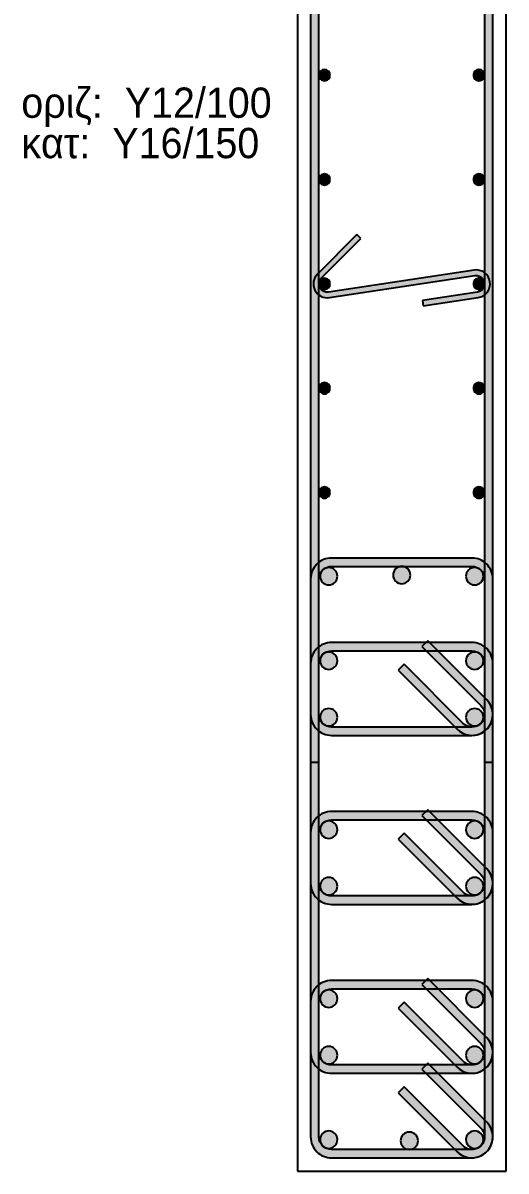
# Model space of a CAD drawing. Header units: millimetres. Extents: x -2171 to 1563, y -1758 to -1505.
# Drawn here: x -908.87 to -905.4, y -1620.57 to -1612.32 of the extents above; entities that cross this region are included whole.
import ezdxf

# ---------------------------------------------------------------- set-up
doc = ezdxf.new("R2010")
doc.units = ezdxf.units.MM
doc.layers.add('Col_Det', color=7, linetype='Continuous')
doc.layers.add('Col_Det_Fill', color=7, linetype='Continuous')
doc.styles.add('S1Arl22_b_934_161', font='arial.ttf', dxfattribs={"width": 0.933629, "height": 0.002175})

msp = doc.modelspace()

# ---------------------------------------------------------------- hatches: boundary and pattern name
at = {"layer": 'Col_Det_Fill'}
for color, points in [(252, [(-906.7465, -1607.0116), (-906.8065, -1607.0116), (-906.8065, -1617.6355), (-906.7465, -1617.6355)]), (252, [(-905.5565, -1617.6355), (-905.4965, -1617.6355), (-905.4965, -1607.0116), (-905.5565, -1607.0116)]), (133, [(-906.7065, -1612.7385, 0.414214), (-906.6665, -1612.6985, 0.414214), (-906.7065, -1612.6585, 0.414214), (-906.7465, -1612.6985, 0.414214)]), (133, [(-905.5965, -1612.7385, 0.414214), (-905.5565, -1612.6985, 0.414214), (-905.5965, -1612.6585, 0.414214), (-905.6365, -1612.6985, 0.414214)]), (133, [(-906.7065, -1613.4884, 0.414214), (-906.6665, -1613.4484, 0.414214), (-906.7065, -1613.4084, 0.414214), (-906.7465, -1613.4484, 0.414214)]), (133, [(-905.5965, -1613.4884, 0.414214), (-905.5565, -1613.4484, 0.414214), (-905.5965, -1613.4084, 0.414214), (-905.6365, -1613.4484, 0.414214)]), (252, [(-906.7572, -1614.1276), (-906.7289, -1614.1559), (-906.4461, -1613.873), (-906.4744, -1613.8448)]), (252, [(-905.6255, -1614.139), (-905.6314, -1614.0994), (-906.6775, -1614.2576), (-906.6715, -1614.2972)]), (252, [(-905.6075, -1614.2576), (-905.6015, -1614.2972, 1), (-905.6314, -1614.0994), (-905.6255, -1614.139, -1)]), (252, [(-906.6715, -1614.2972), (-906.6775, -1614.2576, -0.723878), (-906.7289, -1614.1559), (-906.7572, -1614.1276, 0.723878)]), (133, [(-906.7065, -1614.2383, 0.414214), (-906.6665, -1614.1983, 0.414214), (-906.7065, -1614.1583, 0.414214), (-906.7465, -1614.1983, 0.414214)]), (133, [(-905.5965, -1614.2383, 0.414214), (-905.5565, -1614.1983, 0.414214), (-905.5965, -1614.1583, 0.414214), (-905.6365, -1614.1983, 0.414214)]), (252, [(-906.003, -1614.3174), (-905.997, -1614.357), (-905.6015, -1614.2972), (-905.6075, -1614.2576)]), (133, [(-906.7065, -1614.9882, 0.414214), (-906.6665, -1614.9482, 0.414214), (-906.7065, -1614.9082, 0.414214), (-906.7465, -1614.9482, 0.414214)]), (133, [(-905.5965, -1614.9882, 0.414214), (-905.5565, -1614.9482, 0.414214), (-905.5965, -1614.9082, 0.414214), (-905.6365, -1614.9482, 0.414214)]), (133, [(-906.7065, -1615.7381, 0.414214), (-906.6665, -1615.6981, 0.414214), (-906.7065, -1615.6581, 0.414214), (-906.7465, -1615.6981, 0.414214)]), (133, [(-905.5965, -1615.7381, 0.414214), (-905.5565, -1615.6981, 0.414214), (-905.5965, -1615.6581, 0.414214), (-905.6365, -1615.6981, 0.414214)]), (252, [(-906.6565, -1616.2286), (-906.6565, -1616.1686, 0.414214), (-906.8065, -1616.3186), (-906.7465, -1616.3186, -0.414214)]), (252, [(-905.6465, -1616.2286), (-905.6465, -1616.1686), (-906.6565, -1616.1686), (-906.6565, -1616.2286)]), (252, [(-905.5565, -1616.3186), (-905.4965, -1616.3186, 0.414214), (-905.6465, -1616.1686), (-905.6465, -1616.2286, -0.414214)]), (12, [(-906.6759, -1616.3616, 0.414214), (-906.6134, -1616.2991, 0.414214), (-906.6759, -1616.2366, 0.414214), (-906.7384, -1616.2991, 0.414214)]), (133, [(-906.1514, -1616.3536, 0.414214), (-906.0889, -1616.2911, 0.414214), (-906.1514, -1616.2286, 0.414214), (-906.2139, -1616.2911, 0.414214)]), (12, [(-905.6271, -1616.3616, 0.414214), (-905.5646, -1616.2991, 0.414214), (-905.6271, -1616.2366, 0.414214), (-905.6896, -1616.2991, 0.414214)]), (252, [(-906.7465, -1616.3186), (-906.8065, -1616.3186), (-906.8065, -1620.3286), (-906.7465, -1620.3286)]), (252, [(-905.5565, -1620.3286), (-905.4965, -1620.3286), (-905.4965, -1616.3186), (-905.5565, -1616.3186)]), (252, [(-906.6565, -1616.8357), (-906.6565, -1616.7757, 0.414214), (-906.8065, -1616.9257), (-906.7465, -1616.9257, -0.414214)]), (252, [(-905.6465, -1616.8357), (-905.6465, -1616.7757), (-906.6565, -1616.7757), (-906.6565, -1616.8357)]), (252, [(-905.5829, -1617.2292), (-905.5404, -1617.1868), (-905.9647, -1616.7625), (-906.0071, -1616.8049)]), (252, [(-905.5565, -1616.9257), (-905.4965, -1616.9257, 0.414214), (-905.6465, -1616.7757), (-905.6465, -1616.8357, -0.414214)]), (56, [(-906.6759, -1616.9688, 0.414214), (-906.6134, -1616.9063, 0.414214), (-906.6759, -1616.8438, 0.414214), (-906.7384, -1616.9063, 0.414214)]), (56, [(-905.6271, -1616.9688, 0.414214), (-905.5646, -1616.9063, 0.414214), (-905.6271, -1616.8438, 0.414214), (-905.6896, -1616.9063, 0.414214)]), (252, [(-906.7465, -1616.9257), (-906.8065, -1616.9257), (-906.8065, -1617.2928), (-906.7465, -1617.2928)]), (252, [(-906.1344, -1616.9322), (-906.1768, -1616.9746), (-905.7526, -1617.3989), (-905.7101, -1617.3565)]), (252, [(-905.5565, -1617.2928), (-905.4965, -1617.2928), (-905.4965, -1616.9257), (-905.5565, -1616.9257)]), (252, [(-905.6465, -1617.3828), (-905.6465, -1617.4428, 0.668179), (-905.5404, -1617.1868), (-905.5829, -1617.2292, -0.668179)]), (252, [(-906.7465, -1617.2928), (-906.8065, -1617.2928, 0.414214), (-906.6565, -1617.4428), (-906.6565, -1617.3828, -0.414214)]), (56, [(-906.6759, -1617.3748, 0.414214), (-906.6134, -1617.3123, 0.414214), (-906.6759, -1617.2498, 0.414214), (-906.7384, -1617.3123, 0.414214)]), (252, [(-905.7101, -1617.3565), (-905.7526, -1617.3989, 0.668179), (-905.4965, -1617.2928), (-905.5565, -1617.2928, -0.668179)]), (56, [(-905.6271, -1617.3748, 0.414214), (-905.5646, -1617.3123, 0.414214), (-905.6271, -1617.2498, 0.414214), (-905.6896, -1617.3123, 0.414214)]), (252, [(-906.6565, -1617.3828), (-906.6565, -1617.4428), (-905.6465, -1617.4428), (-905.6465, -1617.3828)]), (252, [(-906.6565, -1618.05), (-906.6565, -1617.99, 0.414214), (-906.8065, -1618.14), (-906.7465, -1618.14, -0.414214)]), (252, [(-905.6465, -1618.05), (-905.6465, -1617.99), (-906.6565, -1617.99), (-906.6565, -1618.05)]), (252, [(-905.5829, -1618.4435), (-905.5404, -1618.4011), (-905.9647, -1617.9768), (-906.0071, -1618.0192)]), (252, [(-905.5565, -1618.14), (-905.4965, -1618.14, 0.414214), (-905.6465, -1617.99), (-905.6465, -1618.05, -0.414214)]), (56, [(-906.6759, -1618.183, 0.414214), (-906.6134, -1618.1205, 0.414214), (-906.6759, -1618.058, 0.414214), (-906.7384, -1618.1205, 0.414214)]), (56, [(-905.6271, -1618.183, 0.414214), (-905.5646, -1618.1205, 0.414214), (-905.6271, -1618.058, 0.414214), (-905.6896, -1618.1205, 0.414214)]), (252, [(-906.7465, -1618.14), (-906.8065, -1618.14), (-906.8065, -1618.5071), (-906.7465, -1618.5071)]), (252, [(-906.1344, -1618.1465), (-906.1768, -1618.1889), (-905.7526, -1618.6132), (-905.7101, -1618.5708)]), (252, [(-905.5565, -1618.5071), (-905.4965, -1618.5071), (-905.4965, -1618.14), (-905.5565, -1618.14)]), (252, [(-905.6465, -1618.5971), (-905.6465, -1618.6571, 0.668179), (-905.5404, -1618.4011), (-905.5829, -1618.4435, -0.668179)]), (56, [(-906.6759, -1618.5891, 0.414214), (-906.6134, -1618.5266, 0.414214), (-906.6759, -1618.4641, 0.414214), (-906.7384, -1618.5266, 0.414214)]), (56, [(-905.6271, -1618.5891, 0.414214), (-905.5646, -1618.5266, 0.414214), (-905.6271, -1618.4641, 0.414214), (-905.6896, -1618.5266, 0.414214)]), (252, [(-906.7465, -1618.5071), (-906.8065, -1618.5071, 0.414214), (-906.6565, -1618.6571), (-906.6565, -1618.5971, -0.414214)]), (252, [(-905.7101, -1618.5708), (-905.7526, -1618.6132, 0.668179), (-905.4965, -1618.5071), (-905.5565, -1618.5071, -0.668179)]), (252, [(-906.6565, -1618.5971), (-906.6565, -1618.6571), (-905.6465, -1618.6571), (-905.6465, -1618.5971)]), (252, [(-906.6565, -1619.2643), (-906.6565, -1619.2043, 0.414214), (-906.8065, -1619.3543), (-906.7465, -1619.3543, -0.414214)]), (252, [(-905.6465, -1619.2643), (-905.6465, -1619.2043), (-906.6565, -1619.2043), (-906.6565, -1619.2643)]), (252, [(-905.5829, -1619.6578), (-905.5404, -1619.6154), (-905.9647, -1619.1911), (-906.0071, -1619.2335)]), (252, [(-905.5565, -1619.3543), (-905.4965, -1619.3543, 0.414214), (-905.6465, -1619.2043), (-905.6465, -1619.2643, -0.414214)]), (56, [(-906.6759, -1619.3973, 0.414214), (-906.6134, -1619.3348, 0.414214), (-906.6759, -1619.2723, 0.414214), (-906.7384, -1619.3348, 0.414214)]), (56, [(-905.6271, -1619.3973, 0.414214), (-905.5646, -1619.3348, 0.414214), (-905.6271, -1619.2723, 0.414214), (-905.6896, -1619.3348, 0.414214)]), (252, [(-906.7465, -1619.3543), (-906.8065, -1619.3543), (-906.8065, -1619.7214), (-906.7465, -1619.7214)]), (252, [(-906.1344, -1619.3608), (-906.1768, -1619.4032), (-905.7526, -1619.8275), (-905.7101, -1619.7851)]), (252, [(-905.5565, -1619.7214), (-905.4965, -1619.7214), (-905.4965, -1619.3543), (-905.5565, -1619.3543)]), (252, [(-905.6465, -1619.8114), (-905.6465, -1619.8714, 0.668179), (-905.5404, -1619.6154), (-905.5829, -1619.6578, -0.668179)]), (252, [(-906.7465, -1619.7214), (-906.8065, -1619.7214, 0.414214), (-906.6565, -1619.8714), (-906.6565, -1619.8114, -0.414214)]), (56, [(-906.6759, -1619.8034, 0.414214), (-906.6134, -1619.7409, 0.414214), (-906.6759, -1619.6784, 0.414214), (-906.7384, -1619.7409, 0.414214)]), (252, [(-905.7101, -1619.7851), (-905.7526, -1619.8275, 0.668179), (-905.4965, -1619.7214), (-905.5565, -1619.7214, -0.668179)]), (56, [(-905.6271, -1619.8034, 0.414214), (-905.5646, -1619.7409, 0.414214), (-905.6271, -1619.6784, 0.414214), (-905.6896, -1619.7409, 0.414214)]), (252, [(-905.5829, -1620.2649), (-905.5404, -1620.2225), (-905.9647, -1619.7982), (-906.0071, -1619.8407)]), (252, [(-906.6565, -1619.8114), (-906.6565, -1619.8714), (-905.6465, -1619.8714), (-905.6465, -1619.8114)]), (252, [(-906.1344, -1619.9679), (-906.1768, -1620.0104), (-905.7526, -1620.4346), (-905.7101, -1620.3922)]), (12, [(-906.6759, -1620.4105, 0.414214), (-906.6134, -1620.348, 0.414214), (-906.6759, -1620.2855, 0.414214), (-906.7384, -1620.348, 0.414214)]), (133, [(-906.097, -1620.4186, 0.414214), (-906.0345, -1620.3561, 0.414214), (-906.097, -1620.2936, 0.414214), (-906.1595, -1620.3561, 0.414214)]), (12, [(-905.6271, -1620.4105, 0.414214), (-905.5646, -1620.348, 0.414214), (-905.6271, -1620.2855, 0.414214), (-905.6896, -1620.348, 0.414214)]), (252, [(-905.6465, -1620.4186), (-905.6465, -1620.4786, 0.668179), (-905.5404, -1620.2225), (-905.5829, -1620.2649, -0.668179)]), (252, [(-906.7465, -1620.3286), (-906.8065, -1620.3286, 0.414214), (-906.6565, -1620.4786), (-906.6565, -1620.4186, -0.414214)]), (252, [(-905.7101, -1620.3922), (-905.7526, -1620.4346, 0.668179), (-905.4965, -1620.3286), (-905.5565, -1620.3286, -0.668179)]), (252, [(-906.6565, -1620.4186), (-906.6565, -1620.4786), (-905.6465, -1620.4786), (-905.6465, -1620.4186)])]:
    msp.add_hatch(color=color, dxfattribs=at).paths.add_polyline_path(points)

# ---------------------------------------------------------------- linework, layer by layer
at = {"layer": 'Col_Det', "color": 7}
for points in [[(-905.4015, -1620.5736), (-905.4015, -1604.0736)], [(-906.9015, -1605.3236), (-906.9015, -1620.5736)], [(-906.8065, -1607.0116), (-906.8065, -1617.6355)], [(-906.7465, -1617.6355), (-906.7465, -1607.0116)], [(-905.5565, -1607.0116), (-905.5565, -1617.6355)], [(-905.4965, -1617.6355), (-905.4965, -1607.0116)], [(-906.4744, -1613.8448), (-906.7572, -1614.1276)], [(-906.4461, -1613.873), (-906.4744, -1613.8448)], [(-906.7289, -1614.1559), (-906.4461, -1613.873)], [(-905.6314, -1614.0994), (-906.6775, -1614.2576)], [(-906.6715, -1614.2972), (-905.6255, -1614.139)], [(-905.6075, -1614.2576), (-906.003, -1614.3174)], [(-906.003, -1614.3174), (-905.997, -1614.357)], [(-905.997, -1614.357), (-905.6015, -1614.2972)], [(-905.6465, -1616.1686), (-906.6565, -1616.1686)], [(-906.6565, -1616.2286), (-905.6465, -1616.2286)], [(-906.8065, -1616.3186), (-906.8065, -1620.3286)], [(-906.7465, -1620.3286), (-906.7465, -1616.3186)], [(-905.5565, -1616.3186), (-905.5565, -1620.3286)], [(-905.4965, -1620.3286), (-905.4965, -1616.3186)], [(-905.6465, -1616.7757), (-906.6565, -1616.7757)], [(-905.9647, -1616.7625), (-906.0071, -1616.8049)], [(-906.0071, -1616.8049), (-905.5829, -1617.2292)], [(-905.5404, -1617.1868), (-905.9647, -1616.7625)], [(-906.6565, -1616.8357), (-905.6465, -1616.8357)], [(-906.8065, -1616.9257), (-906.8065, -1617.2928)], [(-906.7465, -1617.2928), (-906.7465, -1616.9257)], [(-906.1344, -1616.9322), (-906.1768, -1616.9746)], [(-906.1768, -1616.9746), (-905.7526, -1617.3989)], [(-905.7101, -1617.3565), (-906.1344, -1616.9322)], [(-905.5565, -1616.9257), (-905.5565, -1617.2928)], [(-905.4965, -1617.2928), (-905.4965, -1616.9257)], [(-905.6465, -1617.3828), (-906.6565, -1617.3828)], [(-906.6565, -1617.4428), (-905.6465, -1617.4428)], [(-906.8065, -1617.6355), (-906.7465, -1617.6355)], [(-905.5565, -1617.6355), (-905.4965, -1617.6355)], [(-905.6465, -1617.99), (-906.6565, -1617.99)], [(-905.9647, -1617.9768), (-906.0071, -1618.0192)], [(-905.5404, -1618.4011), (-905.9647, -1617.9768)], [(-906.6565, -1618.05), (-905.6465, -1618.05)], [(-906.0071, -1618.0192), (-905.5829, -1618.4435)], [(-906.8065, -1618.14), (-906.8065, -1618.5071)], [(-906.7465, -1618.5071), (-906.7465, -1618.14)], [(-906.1344, -1618.1465), (-906.1768, -1618.1889)], [(-905.7101, -1618.5708), (-906.1344, -1618.1465)], [(-905.5565, -1618.14), (-905.5565, -1618.5071)], [(-905.4965, -1618.5071), (-905.4965, -1618.14)], [(-906.1768, -1618.1889), (-905.7526, -1618.6132)], [(-905.6465, -1618.5971), (-906.6565, -1618.5971)], [(-906.6565, -1618.6571), (-905.6465, -1618.6571)], [(-905.6465, -1619.2043), (-906.6565, -1619.2043)], [(-905.9647, -1619.1911), (-906.0071, -1619.2335)], [(-905.5404, -1619.6154), (-905.9647, -1619.1911)], [(-906.6565, -1619.2643), (-905.6465, -1619.2643)], [(-906.0071, -1619.2335), (-905.5829, -1619.6578)], [(-906.8065, -1619.3543), (-906.8065, -1619.7214)], [(-906.7465, -1619.7214), (-906.7465, -1619.3543)], [(-906.1344, -1619.3608), (-906.1768, -1619.4032)], [(-905.7101, -1619.7851), (-906.1344, -1619.3608)], [(-905.5565, -1619.3543), (-905.5565, -1619.7214)], [(-905.4965, -1619.7214), (-905.4965, -1619.3543)], [(-906.1768, -1619.4032), (-905.7526, -1619.8275)], [(-905.9647, -1619.7982), (-906.0071, -1619.8407)], [(-905.5404, -1620.2225), (-905.9647, -1619.7982)], [(-905.6465, -1619.8114), (-906.6565, -1619.8114)], [(-906.6565, -1619.8714), (-905.6465, -1619.8714)], [(-906.0071, -1619.8407), (-905.5829, -1620.2649)], [(-906.1344, -1619.9679), (-906.1768, -1620.0104)], [(-905.7101, -1620.3922), (-906.1344, -1619.9679)], [(-906.1768, -1620.0104), (-905.7526, -1620.4346)], [(-905.6465, -1620.4186), (-906.6565, -1620.4186)], [(-906.6565, -1620.4786), (-905.6465, -1620.4786)], [(-906.9015, -1620.5736), (-905.4015, -1620.5736)]]:
    msp.add_lwpolyline(points, dxfattribs=at)
for points in [[(-906.7065, -1612.6585, 0.414214), (-906.7465, -1612.6985, 0.414214)], [(-906.7465, -1612.6985, 0.414214), (-906.7065, -1612.7385, 0.414214)], [(-906.6665, -1612.6985, 0.414214), (-906.7065, -1612.6585, 0.414214)], [(-906.7065, -1612.7385, 0.414214), (-906.6665, -1612.6985, 0.414214)], [(-905.5965, -1612.6585, 0.414214), (-905.6365, -1612.6985, 0.414214)], [(-905.6365, -1612.6985, 0.414214), (-905.5965, -1612.7385, 0.414214)], [(-905.5565, -1612.6985, 0.414214), (-905.5965, -1612.6585, 0.414214)], [(-905.5965, -1612.7385, 0.414214), (-905.5565, -1612.6985, 0.414214)], [(-906.7065, -1613.4084, 0.414214), (-906.7465, -1613.4484, 0.414214)], [(-906.7465, -1613.4484, 0.414214), (-906.7065, -1613.4884, 0.414214)], [(-906.6665, -1613.4484, 0.414214), (-906.7065, -1613.4084, 0.414214)], [(-906.7065, -1613.4884, 0.414214), (-906.6665, -1613.4484, 0.414214)], [(-905.5965, -1613.4084, 0.414214), (-905.6365, -1613.4484, 0.414214)], [(-905.6365, -1613.4484, 0.414214), (-905.5965, -1613.4884, 0.414214)], [(-905.5565, -1613.4484, 0.414214), (-905.5965, -1613.4084, 0.414214)], [(-905.5965, -1613.4884, 0.414214), (-905.5565, -1613.4484, 0.414214)], [(-905.6015, -1614.2972, 1), (-905.6314, -1614.0994)], [(-906.7572, -1614.1276, 0.723878), (-906.6715, -1614.2972, 0.723878)], [(-906.6775, -1614.2576, -0.723878), (-906.7289, -1614.1559)], [(-906.7065, -1614.1583, 0.414214), (-906.7465, -1614.1983, 0.414214)], [(-906.6665, -1614.1983, 0.414214), (-906.7065, -1614.1583, 0.414214)], [(-905.5965, -1614.1583, 0.414214), (-905.6365, -1614.1983, 0.414214)], [(-905.6255, -1614.139, -1), (-905.6075, -1614.2576, -1)], [(-905.5565, -1614.1983, 0.414214), (-905.5965, -1614.1583, 0.414214)], [(-906.7465, -1614.1983, 0.414214), (-906.7065, -1614.2383, 0.414214)], [(-906.7065, -1614.2383, 0.414214), (-906.6665, -1614.1983, 0.414214)], [(-905.6365, -1614.1983, 0.414214), (-905.5965, -1614.2383, 0.414214)], [(-905.5965, -1614.2383, 0.414214), (-905.5565, -1614.1983, 0.414214)], [(-906.7065, -1614.9082, 0.414214), (-906.7465, -1614.9482, 0.414214)], [(-906.6665, -1614.9482, 0.414214), (-906.7065, -1614.9082, 0.414214)], [(-905.5965, -1614.9082, 0.414214), (-905.6365, -1614.9482, 0.414214)], [(-905.5565, -1614.9482, 0.414214), (-905.5965, -1614.9082, 0.414214)], [(-906.7465, -1614.9482, 0.414214), (-906.7065, -1614.9882, 0.414214)], [(-906.7065, -1614.9882, 0.414214), (-906.6665, -1614.9482, 0.414214)], [(-905.6365, -1614.9482, 0.414214), (-905.5965, -1614.9882, 0.414214)], [(-905.5965, -1614.9882, 0.414214), (-905.5565, -1614.9482, 0.414214)], [(-906.7065, -1615.6581, 0.414214), (-906.7465, -1615.6981, 0.414214)], [(-906.6665, -1615.6981, 0.414214), (-906.7065, -1615.6581, 0.414214)], [(-905.5965, -1615.6581, 0.414214), (-905.6365, -1615.6981, 0.414214)], [(-905.5565, -1615.6981, 0.414214), (-905.5965, -1615.6581, 0.414214)], [(-906.7465, -1615.6981, 0.414214), (-906.7065, -1615.7381, 0.414214)], [(-906.7065, -1615.7381, 0.414214), (-906.6665, -1615.6981, 0.414214)], [(-905.6365, -1615.6981, 0.414214), (-905.5965, -1615.7381, 0.414214)], [(-905.5965, -1615.7381, 0.414214), (-905.5565, -1615.6981, 0.414214)], [(-906.6565, -1616.1686, 0.414214), (-906.8065, -1616.3186)], [(-905.4965, -1616.3186, 0.414214), (-905.6465, -1616.1686)], [(-906.7465, -1616.3186, -0.414214), (-906.6565, -1616.2286, -0.414214)], [(-906.6759, -1616.2366, 0.414214), (-906.7384, -1616.2991, 0.414214)], [(-906.6134, -1616.2991, 0.414214), (-906.6759, -1616.2366, 0.414214)], [(-906.1514, -1616.2286, 0.414214), (-906.2139, -1616.2911, 0.414214)], [(-906.0889, -1616.2911, 0.414214), (-906.1514, -1616.2286, 0.414214)], [(-905.6271, -1616.2366, 0.414214), (-905.6896, -1616.2991, 0.414214)], [(-905.6465, -1616.2286, -0.414214), (-905.5565, -1616.3186, -0.414214)], [(-905.5646, -1616.2991, 0.414214), (-905.6271, -1616.2366, 0.414214)], [(-906.7384, -1616.2991, 0.414214), (-906.6759, -1616.3616, 0.414214)], [(-906.6759, -1616.3616, 0.414214), (-906.6134, -1616.2991, 0.414214)], [(-906.2139, -1616.2911, 0.414214), (-906.1514, -1616.3536, 0.414214)], [(-906.1514, -1616.3536, 0.414214), (-906.0889, -1616.2911, 0.414214)], [(-905.6896, -1616.2991, 0.414214), (-905.6271, -1616.3616, 0.414214)], [(-905.6271, -1616.3616, 0.414214), (-905.5646, -1616.2991, 0.414214)], [(-906.6565, -1616.7757, 0.414214), (-906.8065, -1616.9257)], [(-905.4965, -1616.9257, 0.414214), (-905.6465, -1616.7757)], [(-906.7465, -1616.9257, -0.414214), (-906.6565, -1616.8357, -0.414214)], [(-906.6759, -1616.8438, 0.414214), (-906.7384, -1616.9063, 0.414214)], [(-906.7384, -1616.9063, 0.414214), (-906.6759, -1616.9688, 0.414214)], [(-906.6134, -1616.9063, 0.414214), (-906.6759, -1616.8438, 0.414214)], [(-906.6759, -1616.9688, 0.414214), (-906.6134, -1616.9063, 0.414214)], [(-905.6271, -1616.8438, 0.414214), (-905.6896, -1616.9063, 0.414214)], [(-905.6896, -1616.9063, 0.414214), (-905.6271, -1616.9688, 0.414214)], [(-905.6465, -1616.8357, -0.414214), (-905.5565, -1616.9257, -0.414214)], [(-905.5646, -1616.9063, 0.414214), (-905.6271, -1616.8438, 0.414214)], [(-905.6271, -1616.9688, 0.414214), (-905.5646, -1616.9063, 0.414214)], [(-905.6465, -1617.4428, 0.668179), (-905.5404, -1617.1868)], [(-905.5829, -1617.2292, -0.668179), (-905.6465, -1617.3828, -0.668179)], [(-906.8065, -1617.2928, 0.414214), (-906.6565, -1617.4428)], [(-906.6565, -1617.3828, -0.414214), (-906.7465, -1617.2928, -0.414214)], [(-906.6759, -1617.2498, 0.414214), (-906.7384, -1617.3123, 0.414214)], [(-906.7384, -1617.3123, 0.414214), (-906.6759, -1617.3748, 0.414214)], [(-906.6134, -1617.3123, 0.414214), (-906.6759, -1617.2498, 0.414214)], [(-906.6759, -1617.3748, 0.414214), (-906.6134, -1617.3123, 0.414214)], [(-905.7526, -1617.3989, 0.668179), (-905.4965, -1617.2928)], [(-905.5565, -1617.2928, -0.668179), (-905.7101, -1617.3565, -0.668179)], [(-905.6271, -1617.2498, 0.414214), (-905.6896, -1617.3123, 0.414214)], [(-905.6896, -1617.3123, 0.414214), (-905.6271, -1617.3748, 0.414214)], [(-905.5646, -1617.3123, 0.414214), (-905.6271, -1617.2498, 0.414214)], [(-905.6271, -1617.3748, 0.414214), (-905.5646, -1617.3123, 0.414214)], [(-906.6565, -1617.99, 0.414214), (-906.8065, -1618.14)], [(-905.4965, -1618.14, 0.414214), (-905.6465, -1617.99)], [(-906.7465, -1618.14, -0.414214), (-906.6565, -1618.05, -0.414214)], [(-906.6759, -1618.058, 0.414214), (-906.7384, -1618.1205, 0.414214)], [(-906.6134, -1618.1205, 0.414214), (-906.6759, -1618.058, 0.414214)], [(-905.6271, -1618.058, 0.414214), (-905.6896, -1618.1205, 0.414214)], [(-905.6465, -1618.05, -0.414214), (-905.5565, -1618.14, -0.414214)], [(-905.5646, -1618.1205, 0.414214), (-905.6271, -1618.058, 0.414214)], [(-906.7384, -1618.1205, 0.414214), (-906.6759, -1618.183, 0.414214)], [(-906.6759, -1618.183, 0.414214), (-906.6134, -1618.1205, 0.414214)], [(-905.6896, -1618.1205, 0.414214), (-905.6271, -1618.183, 0.414214)], [(-905.6271, -1618.183, 0.414214), (-905.5646, -1618.1205, 0.414214)], [(-905.6465, -1618.6571, 0.668179), (-905.5404, -1618.4011)], [(-906.6759, -1618.4641, 0.414214), (-906.7384, -1618.5266, 0.414214)], [(-906.6134, -1618.5266, 0.414214), (-906.6759, -1618.4641, 0.414214)], [(-905.6271, -1618.4641, 0.414214), (-905.6896, -1618.5266, 0.414214)], [(-905.5829, -1618.4435, -0.668179), (-905.6465, -1618.5971, -0.668179)], [(-905.5646, -1618.5266, 0.414214), (-905.6271, -1618.4641, 0.414214)], [(-906.8065, -1618.5071, 0.414214), (-906.6565, -1618.6571)], [(-906.6565, -1618.5971, -0.414214), (-906.7465, -1618.5071, -0.414214)], [(-906.7384, -1618.5266, 0.414214), (-906.6759, -1618.5891, 0.414214)], [(-906.6759, -1618.5891, 0.414214), (-906.6134, -1618.5266, 0.414214)], [(-905.7526, -1618.6132, 0.668179), (-905.4965, -1618.5071)], [(-905.5565, -1618.5071, -0.668179), (-905.7101, -1618.5708, -0.668179)], [(-905.6896, -1618.5266, 0.414214), (-905.6271, -1618.5891, 0.414214)], [(-905.6271, -1618.5891, 0.414214), (-905.5646, -1618.5266, 0.414214)], [(-906.6565, -1619.2043, 0.414214), (-906.8065, -1619.3543)], [(-905.4965, -1619.3543, 0.414214), (-905.6465, -1619.2043)], [(-906.7465, -1619.3543, -0.414214), (-906.6565, -1619.2643, -0.414214)], [(-906.6759, -1619.2723, 0.414214), (-906.7384, -1619.3348, 0.414214)], [(-906.6134, -1619.3348, 0.414214), (-906.6759, -1619.2723, 0.414214)], [(-905.6271, -1619.2723, 0.414214), (-905.6896, -1619.3348, 0.414214)], [(-905.6465, -1619.2643, -0.414214), (-905.5565, -1619.3543, -0.414214)], [(-905.5646, -1619.3348, 0.414214), (-905.6271, -1619.2723, 0.414214)], [(-906.7384, -1619.3348, 0.414214), (-906.6759, -1619.3973, 0.414214)], [(-906.6759, -1619.3973, 0.414214), (-906.6134, -1619.3348, 0.414214)], [(-905.6896, -1619.3348, 0.414214), (-905.6271, -1619.3973, 0.414214)], [(-905.6271, -1619.3973, 0.414214), (-905.5646, -1619.3348, 0.414214)], [(-905.6465, -1619.8714, 0.668179), (-905.5404, -1619.6154)], [(-906.8065, -1619.7214, 0.414214), (-906.6565, -1619.8714)], [(-906.6565, -1619.8114, -0.414214), (-906.7465, -1619.7214, -0.414214)], [(-906.6759, -1619.6784, 0.414214), (-906.7384, -1619.7409, 0.414214)], [(-906.6134, -1619.7409, 0.414214), (-906.6759, -1619.6784, 0.414214)], [(-905.7526, -1619.8275, 0.668179), (-905.4965, -1619.7214)], [(-905.5565, -1619.7214, -0.668179), (-905.7101, -1619.7851, -0.668179)], [(-905.6271, -1619.6784, 0.414214), (-905.6896, -1619.7409, 0.414214)], [(-905.5829, -1619.6578, -0.668179), (-905.6465, -1619.8114, -0.668179)], [(-905.5646, -1619.7409, 0.414214), (-905.6271, -1619.6784, 0.414214)], [(-906.7384, -1619.7409, 0.414214), (-906.6759, -1619.8034, 0.414214)], [(-906.6759, -1619.8034, 0.414214), (-906.6134, -1619.7409, 0.414214)], [(-905.6896, -1619.7409, 0.414214), (-905.6271, -1619.8034, 0.414214)], [(-905.6271, -1619.8034, 0.414214), (-905.5646, -1619.7409, 0.414214)], [(-906.6759, -1620.2855, 0.414214), (-906.7384, -1620.348, 0.414214)], [(-906.6134, -1620.348, 0.414214), (-906.6759, -1620.2855, 0.414214)], [(-906.097, -1620.2936, 0.414214), (-906.1595, -1620.3561, 0.414214)], [(-906.0345, -1620.3561, 0.414214), (-906.097, -1620.2936, 0.414214)], [(-905.6271, -1620.2855, 0.414214), (-905.6896, -1620.348, 0.414214)], [(-905.6465, -1620.4786, 0.668179), (-905.5404, -1620.2225)], [(-905.5829, -1620.2649, -0.668179), (-905.6465, -1620.4186, -0.668179)], [(-905.5646, -1620.348, 0.414214), (-905.6271, -1620.2855, 0.414214)], [(-906.8065, -1620.3286, 0.414214), (-906.6565, -1620.4786)], [(-906.6565, -1620.4186, -0.414214), (-906.7465, -1620.3286, -0.414214)], [(-906.7384, -1620.348, 0.414214), (-906.6759, -1620.4105, 0.414214)], [(-906.6759, -1620.4105, 0.414214), (-906.6134, -1620.348, 0.414214)], [(-906.1595, -1620.3561, 0.414214), (-906.097, -1620.4186, 0.414214)], [(-906.097, -1620.4186, 0.414214), (-906.0345, -1620.3561, 0.414214)], [(-905.7526, -1620.4346, 0.668179), (-905.4965, -1620.3286)], [(-905.5565, -1620.3286, -0.668179), (-905.7101, -1620.3922, -0.668179)], [(-905.6896, -1620.348, 0.414214), (-905.6271, -1620.4105, 0.414214)], [(-905.6271, -1620.4105, 0.414214), (-905.5646, -1620.348, 0.414214)]]:
    msp.add_lwpolyline(points, format="xyb", dxfattribs=at)

# ---------------------------------------------------------------- texts
at = {"layer": 'Col_Det', "color": 7, "style": 'S1Arl22_b_934_161', "width": 0.933629}
for s, p in [('οριζ:  Y12/100', (-908.8866, -1613.0052)), ('κατ:  Y16/150', (-908.8866, -1613.2952))]:
    msp.add_text(s, height=0.2175, dxfattribs=at).set_placement(p)

doc.saveas('drawing.dxf')
